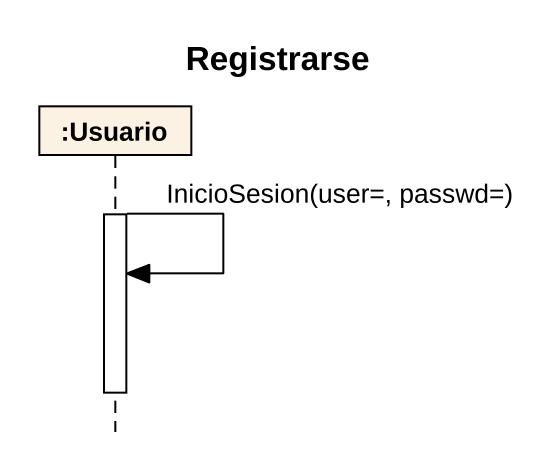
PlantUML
@startuml
title Registrarse
hide footbox
participant ":Usuario" as Usuario

activate Usuario
Usuario -> Usuario : InicioSesion(user=, passwd=)
deactivate Usuario
@enduml
